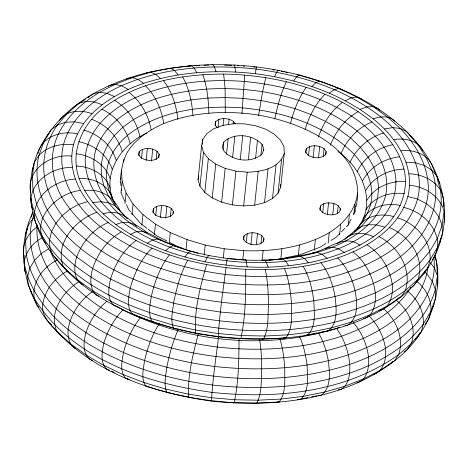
<?xml version="1.0" encoding="UTF-8"?>
<svg xmlns="http://www.w3.org/2000/svg" width="468" height="468" viewBox="0 0 468 468"><rect width="100%" height="100%" fill="white"/><g stroke="black" fill="none" stroke-linecap="round" stroke-linejoin="round"><path stroke-width="0.7" d="M225.278 112.823L225.126 88.528L223.64 74.061C181.087 74.207 136.012 82.163 101.878 109.237C81.602 125.325 69.966 153.235 79.115 178.425C90.546 209.161 118.878 229.449 147.35 243.243C185.053 260.512 226.787 268.041 268.141 267.181C304.902 265.736 342.757 258.008 373.452 236.749C394.875 221.967 410.418 195.624 403.96 169.1C395.916 138.276 369.346 116.877 342.477 102.334C305.856 83.509 264.654 74.763 223.64 74.061M244.741 75.05L241.944 113.607M354.937 212.273L355.528 206.002M354.639 231.502C378.729 206.365 363.443 169.083 338.048 151.632M120.206 182.163C121.06 170.463 122.669 158.441 129.654 148.637C138.358 137.206 150.614 129.361 163.619 123.628C192.436 112.168 224.236 110.419 254.75 114.502C299.754 121.3 368.603 149.169 356.136 206.464M123.687 161.928L123.985 159.114M120.984 192.863L122.166 181.602L121.464 170.2M124.962 203.562L126.067 193.009L122.166 181.602M131.953 214.654L133.064 204.101L126.067 193.009M138.844 155.756L139.288 151.533C144.091 147.011 151.837 147.87 157.049 151.246L159.179 154.264L158.81 157.78M141.529 158.395L142.488 149.251M146.156 160.313L147.414 148.35M141.857 225.137L142.962 214.578L133.064 204.101M151.486 161.045L152.744 149.087M156.16 159.693L157.049 151.246M153.036 212.858L153.481 208.634C158.289 204.112 166.029 204.972 171.241 208.348L173.371 211.366L173.148 213.478M155.721 215.496L156.681 206.353M154.387 234.72L155.499 224.16L142.962 214.578M160.349 217.415L161.606 205.452M165.678 218.152L166.936 206.189M170.358 216.795L171.241 208.348M169.211 243.138L170.323 232.584L155.499 224.16M186.001 249.467L187.036 239.616L170.323 232.584M198.063 179.536L201.614 145.759L202.784 139.306L206.95 133.485L213.788 128.735L222.797 125.401L233.31 123.733L244.542 123.856L255.668 125.757L265.853 129.303L274.353 134.222L280.525 140.154L283.924 146.659L284.292 153.258L280.741 187.036L278.045 193.231L272.493 198.567L264.496 202.644L254.645 205.171L243.67 205.949L232.385 204.925L221.627 202.176L212.197 197.905L204.791 192.424L199.959 186.147L198.063 179.536L198.713 175.95M202.258 144.337L202.41 142.898M202.562 141.459L202.784 139.306M199.959 186.147L203.51 152.369L201.614 145.759M204.791 192.424L208.342 158.652L203.51 152.369M215.227 125.869L215.672 121.651C220.481 117.123 228.22 117.983 233.433 121.364L235.211 123.88M204.142 254.92L205.177 245.068L187.036 239.616M217.989 127.811L218.872 119.363M212.197 197.905L215.748 164.128L208.342 158.652M223.06 125.506L223.798 118.468M223.02 149.315L223.78 142.079C234.035 132.245 252.673 134.339 262.08 144.407L263.782 149.128L263.63 150.579M228.536 124.833L229.127 119.2M226.5 154.352L228.173 138.429M221.627 202.176L225.178 168.398L215.748 164.128M233.14 124.178L233.433 121.364M232.619 157.207L234.825 136.217M223.294 257.938L224.254 248.795L205.177 245.068M232.385 204.925L235.936 171.148L225.178 168.398M240.224 159.664L242.734 135.784M248.332 159.623L250.69 137.183M243.67 205.949L247.221 172.171C261.132 171.92 279.571 168.468 284.292 153.258M243.617 240.072L244.062 235.854C248.865 231.327 256.61 232.186 261.823 235.568L263.952 238.586L263.654 241.4M242.787 259.828L243.752 250.684C273.096 251.731 303.516 247.554 329.261 232.643C343.395 223.856 355.779 210.272 357.54 193.091M246.297 242.716L247.262 233.567M255.586 158.307L257.488 140.213M254.645 205.171L258.196 171.393M250.93 244.635L252.188 232.672M260.939 155.265L262.08 144.407M256.335 244.665L257.517 233.403M264.496 202.644L268.047 168.872M261.009 243.307L261.823 235.568M262.092 260.541L263.127 250.69M272.493 198.567L276.044 164.789M278.045 193.231L281.596 159.453M280.753 259.371L281.865 248.812M305.809 153.089L306.253 148.865C311.056 144.343 318.802 145.203 324.014 148.584L326.143 151.597L325.775 155.119M308.494 155.733L309.453 146.583M298.332 255.663L299.444 245.103M313.121 157.652L314.379 145.688M318.527 157.681L319.708 146.42M323.201 156.324L324.014 148.584M314.28 250.222L315.385 239.669M320.001 210.19L320.445 205.967C325.248 201.445 332.994 202.305 338.206 205.686L340.335 208.699L340.189 210.109M322.686 212.835L323.645 203.685M327.313 214.754L328.571 202.79M328.15 243.202L329.261 232.643M332.719 214.783L333.9 203.521M337.393 213.426L338.206 205.686M339.581 234.784L340.686 224.231M348.245 225.213L349.356 214.654M353.913 214.736L355.025 204.183M226.056 267.632C184.035 262.209 141.944 248.818 108.202 222.487C85.229 204.417 65.877 175.184 73.464 144.828C82.532 112.665 113.859 93.647 143.641 83.38C179.496 71.627 217.924 69.475 255.259 73.704C297.279 79.133 339.37 92.518 373.113 118.849C396.086 136.919 415.438 166.158 407.85 196.513C398.783 228.671 367.456 247.695 337.668 257.956C301.819 269.714 263.39 271.861 226.056 267.632C223.06 290.651 219.463 313.812 218.269 336.937C273.581 342.863 332.274 337.375 381.625 310.044C408.014 294.518 431.496 271.498 440.376 241.506C450.456 210.103 441.447 175.26 422.183 149.251C397.262 116.702 360.81 95.156 322.429 82.111L319.597 81.104C264.092 62.624 203.498 59.506 146.507 72.897C107.903 82.614 69.118 102.188 46.718 136.276C25.208 167.012 25.681 209.073 43.869 241.254C67.567 281.268 109.126 307.049 152.316 321.709L175.488 328.829L196.624 333.59L218.269 336.937M218.632 336.539C215.976 357.997 212.554 379.577 211.524 401.111C274.312 407.651 343.202 400.263 394.682 360.693C426.594 336.533 445.472 294.354 434.942 254.756M258.552 115.625L262.595 91.687L265.777 77.606M33.169 211.957L32.456 213.168C13.601 253.17 26.196 301.246 56.991 331.566C96.8 373.985 155.212 393.319 211.524 401.111M25.582 272.938L24.57 270.399L24.061 255.037M428.121 266.409C423.733 300.953 393.19 324.786 363.408 338.3C317.251 358.277 265.572 362.062 216.005 356.522C167.24 350.222 118.392 334.69 79.232 304.13C56.008 285.381 35.86 258.277 36.949 227.091L37.159 225.711M409.547 185.234C424.745 186.644 440.277 196.063 444.144 211.589L442.073 225.336L437.247 238.657L429.729 251.374L419.62 263.308L407.061 274.306L392.213 284.216L375.289 292.904L356.505 300.251L336.129 306.16L314.426 310.547L291.687 313.361L268.228 314.555L244.366 314.116L220.422 312.051L196.718 308.383L173.569 303.17L151.299 296.478L130.203 288.399L110.571 279.039L92.664 268.527L76.723 257.008L62.969 244.629L51.585 231.566L42.723 217.994L36.504 204.095L33.017 190.055L32.304 176.067L34.369 162.314L38.955 155.37L43.694 142.295L51.07 129.811L57.418 125.044L67.035 113.683L78.993 103.217L86.024 101.351L93.933 101.848L102.182 104.662M440.786 238.756L440.376 241.506L439.61 242.664M433.836 304.311L433.631 305.686L432.485 307.423M255.259 73.704L256.476 66.889L256.639 67.293M226.026 265.204L227.249 258.5L246.022 260.079L247.139 266.982M139.288 151.533L138.668 154.592L140.798 157.605C146.01 160.986 153.756 161.846 158.558 157.324L159.179 154.264M153.481 208.634L152.861 211.694L154.99 214.707C160.208 218.088 167.948 218.948 172.756 214.426L173.371 211.366M215.672 121.651L215.052 124.71L217.181 127.723M244.062 235.854L243.442 238.914L245.571 241.927C250.784 245.308 258.529 246.168 263.332 241.646L263.952 238.586M306.253 148.865L305.633 151.924L307.763 154.943C312.975 158.324 320.72 159.184 325.523 154.656L326.143 151.597M320.445 205.967L319.825 209.026L321.955 212.045C327.167 215.426 334.912 216.286 339.715 211.758L340.335 208.699M274.839 118.854C277.425 106.131 280.823 93.46 286.398 81.695M115.608 204.838C99.409 176.758 120.27 144.741 146.911 133.076M290.341 123.926C293.647 110.98 298.414 98.151 306.271 87.241M46.344 137.68L46.718 136.276L49.011 133.567M32.579 209.395C24.131 186.001 50.725 166.175 72.353 167.573M443.524 207.055C445.407 196.267 437.902 186.826 436.977 176.214L431.689 170.048L425.775 156.815L417.339 143.898L406.505 131.461L400.269 128.46L387.703 117.152L373.148 106.634L356.791 97.034L338.861 88.487L319.597 81.104L316.023 82.596L311.945 86.475M37.967 153.545C41.553 136.475 62.068 130.086 77.425 133.901M31.397 217.07L32.456 213.168M443.88 222.446L444.6 219.784L444.144 211.589M437.317 285.954L437.855 283.959L436.685 261.776L434.415 256.072M120.627 179.262L121.019 177.887M223.78 142.079L222.323 146.607L224.026 151.328C233.433 161.401 252.071 163.49 262.326 153.662L263.782 149.128M206.616 264.625C200.251 286.72 194.097 309.933 195.542 333.046L196.624 333.59M198.391 333.409C193.085 354.136 187.223 375.699 188.797 397.221L189.879 397.765M305.148 129.379C309.126 116.421 315.368 103.797 325.067 94.156M33.93 165.508L32.228 170.206L32.304 171.586M25.483 234.38L27.425 229.016M33.866 214.964C20.773 252.1 45.174 290.195 73.774 312.472C114.151 343.98 164.514 359.997 214.8 366.491C271.861 372.727 332.491 367.579 383.397 339.177C412.308 322.797 438.288 292.266 433.807 257.061M318.351 137.153C323.014 123.675 330.87 110.881 342.477 102.334M274.698 76.711L276.588 72.253L278.121 70.235L279.203 70.779M330.402 145.086C335.702 131.338 345.173 118.825 358.213 111.63M205.154 261.875L207.078 257.622L208.687 255.54L227.466 258.564L246.022 260.079M351.064 219.118L348.286 224.792L346.302 226.845M353.539 214.075L355.083 210.922M340.885 153.738C346.788 139.733 357.833 127.694 372.019 121.891M187.633 260.348C180.437 273.645 176.471 288.417 173.569 303.17C172.692 311.319 170.212 320.2 173.517 328.08L175.488 328.829M178.63 328.957C172.85 341.09 169.393 354.2 166.824 367.345C165.947 375.494 163.467 384.374 166.772 392.254L168.737 393.003M349.97 162.373C356.4 148.385 368.86 137.311 383.666 132.959M410.892 287.305C395.524 312.162 368.287 326.676 341.494 336.223C301.573 349.315 258.781 351.708 217.216 346.999C176.214 341.775 135.591 329.56 100.538 307.254C79.326 293.038 59.418 274.646 50.105 250.31M423.675 274.008L425.886 270.264M420.252 332.572L416.93 338.188L415.198 339.487M357.224 171.481C364.122 157.57 377.793 147.607 392.968 144.647M72.534 108.512L73.318 107.307L85.457 99.198M362.524 180.929C369.802 167.158 384.474 158.395 399.771 156.757M59.477 120.37C66.468 110.05 81.157 109.606 91.88 113.677M432.175 259.857L432.923 258.74M433.672 257.622L435.544 254.832L437.662 247.028L442.517 233.62L442.073 225.336L439.072 217.216L433.725 209.81L426.383 203.633L417.561 199.093L407.85 196.513M425.055 324.587L428.799 319.006L430.911 311.202L435.772 297.794L435.328 289.511L437.399 275.763L434.362 267.895L430.197 262.513M365.795 190.558C373.341 176.986 388.762 169.486 403.96 169.1M169.363 254.861C160.021 266.982 154.762 281.713 151.299 296.478C150.199 304.674 147.525 314.215 152.316 321.709C195.191 335.989 240.909 341.383 285.942 337.779C293.155 328.203 291.26 314.905 291.488 303.603C290.622 291.751 289.008 279.782 284.509 268.708M293.682 80.987L296.683 76.781L299.263 74.997L300.573 75.494M159.494 323.411C152.077 334.649 147.601 347.601 144.553 360.652C143.454 368.848 140.78 378.39 145.571 385.889L148.403 386.896M366.965 200.199C374.657 186.896 390.587 180.666 405.464 181.467M366.029 209.705C373.716 196.718 389.908 191.745 404.264 193.658M276.611 402.31L279.197 401.953C286.41 392.377 284.515 379.08 284.743 367.778C284.006 357.844 282.777 347.853 279.735 338.341M344.863 239.622L346.086 238.036L355.259 230.344L361.243 226.547L368.848 217.714L374.33 208.242L377.606 198.292L378.612 188.025L377.343 177.606L373.815 167.211L368.088 157.008L360.255 147.168L350.438 137.844L338.809 129.197L325.552 121.364L310.892 114.479L295.056 108.652L278.32 103.984L260.945 100.538L243.225 98.385L225.453 97.549L207.909 98.052L190.897 99.889L174.681 103.013L159.535 107.394L145.706 112.94L133.427 119.574L122.891 127.185L114.274 135.644L107.716 144.811L103.329 154.539L101.182 164.672L101.31 175.038L103.715 185.463L108.354 195.788L115.151 205.826L127.489 218.767M184.866 257.049L187.949 253.071L190.646 251.246L192.793 251.69C165.567 244.132 138.955 232.374 118.024 212.969C100.772 197.01 88.417 172.282 96.209 148.689C105.47 122.868 130.888 107.599 155.54 98.918C189.926 87.574 226.98 86.299 262.595 91.687C296.466 97.408 330.139 109.202 357.066 131.063C375.541 146.361 390.803 169.96 385.743 194.875C379.63 220.849 355.891 237.639 332.467 247.174C304.791 257.938 274.774 261.261 245.25 260.062M362.998 218.919C370.521 206.294 386.749 202.515 400.38 205.47M354.387 231.449C364.385 221.3 371.996 208.131 371.861 193.524C371.422 178.741 364.045 165.245 354.311 154.469C325.172 124.646 283.005 111.817 242.453 107.845C202.819 105.089 159.641 110.173 127.431 135.375C116.702 144.518 108.289 156.938 106.686 171.206C105.68 182.619 109.424 193.617 114.824 203.521M357.926 227.682C365.116 215.456 381.163 212.794 393.869 216.707M338.346 389.908L340.891 389.475C349.415 384.427 350.058 373.306 349.76 364.426C348.543 351.503 344.062 338.914 336.51 328.325C266.649 350.216 188.206 342.722 122.955 309.904C113.929 319.217 107.482 330.806 103.826 343.214C101.954 351.708 99.918 362.46 106.803 369.287L109.319 370.246M152.065 248.233C140.891 259.003 134.199 273.593 130.203 288.399C128.758 296.712 126.255 306.897 132.239 314.022L155.148 322.721M140.967 317.011C132.403 327.243 126.886 339.75 123.458 352.574C122.013 360.886 119.51 371.071 125.494 378.197L129.139 379.513L126.576 378.296M339.838 233.514L336.357 237.112L330.858 240.511M341.33 231.976L344.811 228.384M106.874 301.275C97.092 309.518 89.914 320.58 85.919 332.701C83.573 341.435 82.204 352.638 89.762 359.284L92.307 360.325M145.484 73.798L146.507 72.897L170.627 68.258L174.377 70.375L178.156 74.938M36.949 227.091C27.507 233.491 21.528 244.951 23.856 256.411M395.752 300.608L399.011 297.753M389.007 364.783L392.81 361.454M165.491 250.801L169.685 247.18L173.423 245.694L190.646 251.246L209.88 255.762L208.687 255.54M34.445 217.696C23.611 226.266 25.681 241.968 26.272 254.229C29.782 275.237 41.611 293.711 56.224 308.804C92.36 344.033 141.207 362.823 189.973 372.563C242.857 382.157 298.385 381.18 349.76 364.426C386.077 351.913 424.277 328.723 435.328 289.511L432.327 281.391L426.98 273.985L424.88 272.218M135.96 240.558C123.283 249.889 115.075 264.168 110.571 279.039C108.699 287.533 106.663 298.286 113.548 305.113L117.322 306.552M126.062 79.355L127.109 78.525L132.192 77.659L150.801 72.265L155.528 74.19L160.36 78.536M92.483 291.623C79.888 300.514 70.387 314.274 68.106 329.671C67.579 336.697 69.135 345.261 75.857 348.876M108.184 86.299L109.231 85.515L115.04 84.369L132.192 77.659L137.832 79.32L143.641 83.38M410.454 288.136L413.753 285.726L417.918 279.484L428.027 267.544L430.092 259.822L437.662 247.028C438.908 227.46 421.89 211.6 403.89 207.441M404.258 351.907L407.008 349.9L411.173 343.658L421.282 331.724L423.347 324.002L430.911 311.202C431.689 299.614 425.71 288.51 416.766 281.408M329.25 93.103L334.339 89.61L338.861 88.487L342.506 89.803M311.524 253.562L312.618 252.808C328.483 249.848 343.904 233.38 359.88 245.22M79.273 281.566C63.086 291.266 48.227 312.478 56.991 331.566L70.492 343.717L86.135 355.025L103.709 365.338L122.979 374.523L143.682 382.455L165.537 389.019L188.253 394.138L211.513 397.736L235.018 399.76L258.435 400.193L281.455 399.023L303.767 396.261L325.067 391.956L345.068 386.159L363.501 378.945L380.115 370.422L394.682 360.693L398.613 354.656L411.173 343.658C417.146 327.945 408.728 310.278 396.343 300.257M121.276 231.935C107.406 239.803 97.654 253.58 92.664 268.527C90.318 277.261 88.949 288.464 96.507 295.109L99.052 296.15M48.66 248.789L40.95 253.767L34.304 260.541L29.759 268.269L27.63 276.418L28.062 284.439L37.124 305.428L38.979 307.517M325.453 248.906C331.519 245.027 339.165 248.648 344.349 252.468M336.983 243.723L351.649 234.597L361.243 226.547L368.474 224.698L376.506 224.921L384.842 227.196M325.962 243.535L319.849 247.315L299.538 254.92L284.79 257.88M337.972 243.12L340.218 241.734M346.086 238.036C353.796 231.467 364.882 232.549 373.452 236.749M147.35 243.243L152.58 240.049L157.289 238.972L161.191 240.061L176.471 246.431M42.448 237.65C32.889 242.371 25.699 251.679 24.12 262.291C29.999 296.542 56.242 322.791 84.146 341.266C122.774 365.841 167.532 379.302 212.712 385.059C258.517 390.253 305.668 387.615 349.66 373.189C377.77 363.367 405.276 348.315 423.347 324.002C424.207 311.009 417.152 298.666 407.183 290.768M67.38 271.089C54.879 277.67 44.957 289.914 42.804 304.065C40.734 318.252 53.99 326.646 61.495 336.539L62.747 337.135M108.202 222.487C93.436 228.899 82.169 241.991 76.723 257.008C73.716 266.269 73.207 279.928 83.24 284.983M89.166 96.923L87.885 97.578L93.12 93.781L99.585 92.301L115.04 84.369L121.522 85.697L128.238 89.406M345.349 100.778L351.392 97.736L356.791 97.034L361.197 98.713M57.535 259.898C43.448 266.748 31.584 281.999 34.281 298.338C71.352 358.628 145.413 383.046 211.975 392.4C275.617 399.151 345.132 392.833 398.613 354.656C404.451 338.142 396.033 319.738 383.52 308.681M130.742 234.491C141.283 226.939 151.743 234.848 161.191 240.061M233.848 65.327L234.603 64.999L235.615 72.013M240.142 338.826L240.897 338.499C245.747 315.877 245.852 292.389 245.694 269.328M233.397 403.001L234.152 402.673L256.868 403.088L279.197 401.953M96.917 212.337C75.705 219.252 53.527 244.179 63.736 267.392L77.238 279.536L92.88 290.844L110.454 301.164L129.724 310.348L150.427 318.281L172.282 324.845L194.998 329.963L218.258 333.561L241.763 335.585L265.18 336.018L288.2 334.842L310.512 332.087L331.812 327.781L351.813 321.978L370.246 314.771L386.86 306.248L401.427 296.519L405.358 290.482L417.918 279.484C425.587 258.108 408.968 235.474 389.435 227.659M337.194 328.056L339.23 327.261M360.038 109.401L366.941 106.868L373.148 106.634L378.238 108.716L379.601 110.313M87.58 201.62L78.478 204.504L69.767 209.325L62.051 215.742L55.85 223.33L51.585 231.566L49.55 239.891L49.883 247.742L52.562 254.574L68.24 272.358L70.112 273.265M115.941 224.687C127.477 218.603 138.171 225.535 147.204 232.69M373.113 118.849C380.034 116.403 389.317 115.292 394.776 121.218M268.141 267.181L266.473 262.618L264.701 260.255L262.94 260.226C281.362 260.255 299.192 255.516 317.14 252.427L322.078 254.317L327.114 258.377M80.315 190.488C57.008 192.588 28.367 220.99 46.186 243.869M379.039 310.635C390.37 308.067 393.535 294.313 392.213 284.216C389.78 268.322 380.613 253.457 366.959 244.805M373.587 374.511C384.012 370.937 386.65 358.195 385.468 348.391C383.555 336.176 377.811 324.581 368.93 315.941M309.781 334.421L304.118 335.568L307.581 335.106C316.426 326.377 314.198 312.138 313.8 300.842C312.214 288.891 309.412 276.84 303.153 266.403M311.197 334.134L316.859 332.994M320.399 332.274L323.944 331.56M300.912 399.029L297.373 399.742L300.836 399.28C309.681 390.558 307.453 376.313 307.055 365.017C305.715 355.101 303.615 345.144 299.321 336.047M302.328 398.742L307.991 397.595M311.53 396.882L317.199 395.735M276.366 259.57L280.578 258.722M363.577 318.69C374.26 315.812 376.096 302.351 375.289 292.904C373.271 277.155 365.695 261.823 353.071 251.93M356.832 382.865C367.515 379.987 369.351 366.526 368.544 357.078C366.953 344.36 361.659 332.169 353.235 322.487M103.188 213.999C116.532 208.792 128.01 216.819 136.744 226.377M211.694 64.806L212.811 64.602L214.484 66.901L216.046 71.651M261.934 339.224L263.613 338.914C268.884 328.501 267.772 316.122 268.462 304.773C268.339 293.026 267.813 281.192 265.268 269.685M255.189 403.398L256.868 403.088C262.139 392.675 261.027 380.297 261.717 368.948C261.612 359.061 261.22 349.134 259.588 339.364M345.097 325.734L347.636 325.301C358.816 317.947 357.102 302.199 355.101 290.739C352.135 278.6 346.759 266.748 337.668 257.956M384.392 128.998L392.728 127.618L400.269 128.46C416.59 145.098 429.168 167.14 428.273 191.073C426.974 214.367 412.466 234.567 394.407 248.356C345.565 283.222 282.075 288.99 223.961 282.824C163.174 274.283 95.536 251.983 61.677 196.923C51 177.799 48.853 153.913 58.459 133.912C67.316 116.023 82.678 102.439 99.585 92.301L106.827 93.243L114.356 96.531M75.213 179.092C54.311 179.981 31.104 197.478 34.807 220.264C50.509 261.419 89.786 287.446 128.507 304.574C179.291 325.792 235.205 333.854 289.99 329.53C330.654 325.623 372.019 315.028 405.358 290.482C412.478 269.281 397.87 246.314 379.133 236.679M324.657 331.455L328.238 330.929C338.399 322.961 336.258 307.885 335.1 296.536C332.818 284.486 328.741 272.458 320.954 262.8M318.626 395.524L321.493 395.103C331.654 387.135 329.513 372.06 328.355 360.711C326.424 350.778 323.429 340.868 317.977 332.28M167.164 68.72L191.389 65.69L194.115 67.936L196.806 72.634M283.356 338.136L285.942 337.779M92.687 202.603L101.047 201.731L108.687 202.831L115.151 205.826L127.548 218.702M393.728 139.716C404.27 137.621 417.438 140.148 422.668 150.497M269.235 259.992L274.225 259.699M188.803 66.046L190.967 65.935M194.565 65.754L199.608 65.497M203.931 65.274L208.974 65.017M296.905 256.569L300.555 256.394L304.487 258.529L308.465 262.84M84.62 190.675C100.409 188.317 113.168 196.537 120.036 210.541M71.768 156.101C51.264 153.451 26.167 169.422 30.601 192.237M280.256 259.056L282.982 259.02L285.854 261.308L288.697 265.789M401 150.848C414.174 149.017 430.045 154.978 433.462 169.012M224.617 65.157L231.719 65.286M73.464 144.828C61.127 143.138 47.789 146.18 38.955 155.37C28.489 198.865 61.794 237.808 96.162 259.605C140.558 287.744 192.927 301.193 245.045 304.34C294.688 306.476 346.297 299.678 390.142 275.003C420.094 258.26 446.086 226.167 440.406 189.996C433.66 179.39 421.182 174.19 408.962 173.763M79.115 178.425C92.693 177.735 107.839 184.164 112.455 197.829M406.101 162.25L415.707 162.817L424.435 165.479L431.689 170.048C446.285 209.091 419.895 247.484 386.264 265.859C336.896 293.401 278.091 298.397 222.75 292.348C168.451 285.193 112.993 266.941 72.885 228.173C58.974 213.812 47.718 196.221 44.378 176.231C41.804 158.196 46.97 139.827 57.418 125.044L65.321 122.3L74.248 121.762L83.591 123.47M237.405 65.637L238.832 65.76M243.103 66.128L244.53 66.251M253.791 67.047L255.212 67.17M235.936 171.148L247.221 172.171M224.254 248.795L243.752 250.684M76.266 166.046C90.453 166.503 105.44 174.084 110.232 188.171M272.856 69.802L274.266 70.019M76.108 153.744C90.698 155.382 105.306 164.128 110.115 178.577M281.332 71.259L284.175 71.902M285.597 72.224L287.726 72.704M297.677 74.944L300.52 75.582M78.659 141.716C93.43 144.565 107.412 154.475 112.098 169.2M301.228 75.746L322.429 82.111M145.571 385.889C174.195 395.419 204.054 400.906 234.152 402.673C238.815 381.636 238.815 359.775 239.078 338.305M182.473 248.157L177.694 246.542L170.054 242.64M193.395 251.848L198.175 253.463M83.866 130.168C98.608 134.246 111.723 145.273 116.163 160.191M397.724 217.866C415.549 223.511 431.262 240.277 430.092 259.822C407.523 289.926 371.422 305.867 335.901 314.958C289.973 325.798 241.903 325.658 195.601 317.199C152.392 308.658 109.775 292.886 74.851 265.491C53.82 248.297 35.457 225.576 30.865 198.116M91.652 119.281C106.125 124.617 118.141 136.679 122.23 151.702M131.397 313.203L135.24 315.034M111.846 371.27L114.408 372.493M166.871 241.014L157.324 236.141L148.18 229.256M51.872 324.739L50.661 324.102L49.895 322.926M101.878 109.237C115.853 115.853 126.553 128.829 130.209 143.869M116.731 306.253L122.955 309.904M114.385 100.205C127.6 108.108 136.802 121.844 139.961 136.826M147.034 228.396L140.751 223.663L131.514 212.922M128.969 92.331C140.927 101.38 148.531 115.368 151.176 129.999M409.389 134.971L411.009 136.434M145.384 85.743C155.639 95.694 161.618 109.448 163.747 123.447M130.59 211.846L128.741 209.699L126.348 204.551M38.645 228.636L37.768 227.612L37.083 224.856M163.361 80.549C172.019 91.617 176.36 105.528 177.875 119.363M56.64 258.751L57.406 259.927M182.614 76.828C189.224 88.68 192.032 102.299 192.945 115.731M124.851 201.334L121.861 194.893L121.657 192.757M433.719 169.662L436.685 176.278M437.276 177.6L439.938 183.561M202.814 74.658C207.149 87.036 208.564 100.246 208.839 113.297M443.354 203.592L443.88 205.709M30.508 289.715L31.023 291.786M120.639 182.081L120.978 185.638M121.317 189.201L121.452 190.622M280.595 184.398L280.741 187.036M395.946 181.806C395.852 214.73 366.456 237.726 338.323 248.754C302.966 262.431 264.186 264.993 226.758 260.758C189.949 255.955 153.299 244.466 122.967 222.557C102.024 206.973 83.164 183.216 85.41 155.668C88.546 128.291 111.665 108.763 135.252 97.765C169.311 82.45 207.47 78.682 244.407 81.467C281.982 84.948 319.474 95.39 351.392 115.959C373.756 130.941 394.945 153.44 395.946 181.806M63.531 144.372C55.493 176.512 75.986 207.464 100.31 226.594C136.036 254.475 180.595 268.65 225.085 274.394C270.305 279.449 317.45 275.997 359.564 257.769C384.983 246.209 409.869 227.179 417.561 199.093C425.593 166.953 405.107 136.001 380.782 116.871C345.056 88.99 300.491 74.822 256.002 69.071C210.781 64.022 163.636 67.474 121.522 85.697C96.104 97.256 71.218 116.286 63.531 144.372"/></g></svg>
